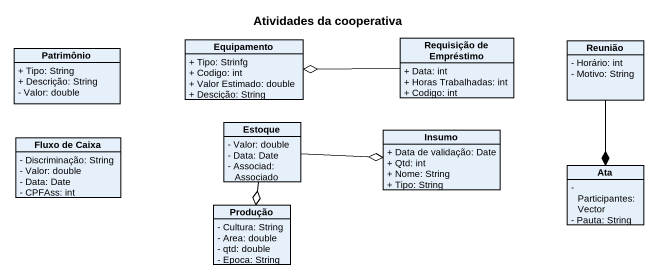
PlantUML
@startuml
title Atividades da cooperativa
hide circle
hide empty members
skinparam classAttributeIconSize 0
class Patrimônio {
  + Tipo: String
  + Descrição: String
  - Valor: double
}
class Equipamento {
  + Tipo: Strinfg
  + Codigo: int
  + Valor Estimado: double
  + Descição: String
}
class "Requisição de Empréstimo" as Requisição_de_Empréstimo {
  + Data: int
  + Horas Trabalhadas: int
  + Codigo: int
}
class Reunião {
  - Horário: int
  - Motivo: String
}
class "Fluxo de Caixa" as Fluxo_de_Caixa {
  - Discriminação: String
  - Valor: double
  - Data: Date
  - CPFAss: int
}
class Estoque {
  - Valor: double
  - Data: Date
  - Associad: Associado
}
class Insumo {
  + Data de validação: Date
  + Qtd: int
  + Nome: String
  + Tipo: String
}
class Ata {
  - Participantes: Vector
  - Pauta: String
}
class Produção {
  - Cultura: String
  - Area: double
  - qtd: double
  - Epoca: String
}
Requisição_de_Empréstimo -left-o Equipamento
Reunião --* Ata
Estoque -right-o Insumo
Estoque --o Produção
@enduml
